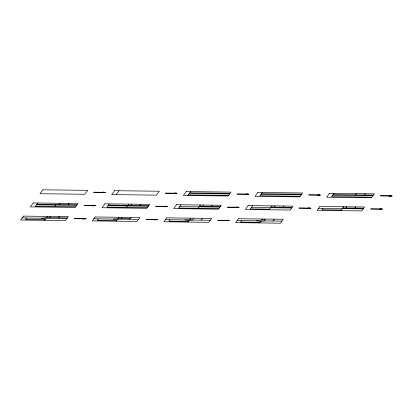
<?xml version="1.0" encoding="UTF-8"?>
<svg xmlns="http://www.w3.org/2000/svg" width="413" height="413" viewBox="0 0 413 413"><rect width="100%" height="100%" fill="white"/><g stroke="black" fill="none" stroke-linecap="round" stroke-linejoin="round"><path stroke-width="0.62" d="M26.644 218.012L25.58 219.453L44.991 219.69M37.686 203.015L35.265 206.304L75.574 206.794M44.537 220.305L45.595 218.869L50.525 218.307L66.947 218.508M22.163 217.961L41.568 218.198L46.504 217.636L47.412 216.402M54.671 206.541L55.729 205.101M49.488 217.672L50.396 216.438M59.173 204.523L60.076 203.289M58.445 217.78L59.353 216.546M68.13 204.631L69.033 203.397M98.299 218.89L97.241 220.325L116.647 220.563M109.342 203.893L106.921 207.181L147.229 207.672M116.151 194.647L119.027 190.744M116.192 221.182L117.251 219.742L122.186 219.179L138.608 219.38M93.818 218.833L113.229 219.071L118.159 218.508L119.068 217.279M126.332 207.414L127.39 205.979M127.844 205.359L128.748 204.13M121.143 218.544L122.052 217.315M130.828 205.4L131.737 204.167M129.651 219.272L131.009 217.424M139.785 205.509L140.694 204.275M169.955 219.762L168.896 221.203L188.307 221.44M181.002 204.765L178.581 208.054L218.885 208.544M187.807 195.525L190.682 191.617M187.853 222.055L188.911 220.619L193.842 220.057L210.263 220.258M165.479 219.711L184.885 219.948L189.82 219.386L190.723 218.152M197.987 208.291L200.408 205.003M193.712 218.188L192.804 219.422L189.82 219.386M202.484 206.273L203.392 205.039M201.307 220.15L202.669 218.296M211.441 206.381L212.349 205.153M241.615 220.64L240.557 222.08L259.963 222.313M252.658 205.643L250.237 208.932L269.643 209.169M262.338 192.494L259.916 195.783L300.225 196.273M259.509 222.932L260.567 221.492L265.502 220.929L281.924 221.131M262.384 219.029L261.475 220.263L256.545 220.821L237.134 220.583M269.188 209.783L272.064 205.881M264.459 220.299L265.368 219.066M274.144 207.15L275.053 205.917M272.962 221.022L274.325 219.174M283.101 207.259L284.01 206.025M322.956 208.369L321.892 209.804L341.303 210.041M333.998 193.372L331.577 196.655L371.886 197.151M340.849 210.656L343.724 206.753M345.8 208.023L346.708 206.789M355.485 194.874L356.388 193.64M354.757 208.131L355.665 206.903M364.442 194.982L365.345 193.754M102.429 192.819L105.718 192.448L103.038 191.999M174.09 193.697L177.378 193.32L174.694 192.876M92.749 205.968L96.038 205.597L93.353 205.147M245.745 194.569L249.034 194.198L246.349 193.749M164.405 206.846L167.693 206.469L165.014 206.025M83.07 219.117L86.358 218.745L83.674 218.296M317.406 195.447L320.695 195.07L318.01 194.626M236.066 207.718L239.354 207.347L236.67 206.898M154.725 219.995L158.014 219.618L155.329 219.174M389.061 196.32L392.35 195.948L389.665 195.499M307.721 208.596L311.01 208.219L308.325 207.775M226.381 220.867L229.669 220.496L226.99 220.046M379.382 209.468L382.67 209.097L379.986 208.648M189.774 192.85L230.082 193.346M261.434 193.728L301.738 194.218M333.09 194.6L373.398 195.096M93.854 192.2L105.047 192.334M165.51 193.072L176.707 193.212M237.165 193.95L248.363 194.084M308.826 194.822L320.023 194.962M380.481 195.7L391.679 195.834M189.319 193.47L229.628 193.96M260.98 194.342L301.284 194.833M332.635 195.22L372.944 195.71M93.699 192.401L104.897 192.541M165.36 193.279L176.558 193.413M237.016 194.151L248.213 194.291M308.676 195.029L319.868 195.168M380.332 195.907L391.529 196.041M188.261 194.905L228.57 195.401M36.778 204.249L77.086 204.74M108.433 205.127L148.742 205.617M199.5 206.237L220.397 206.49M271.155 207.114L292.058 207.367M342.816 207.987L363.714 208.245M84.169 205.349L95.367 205.483M155.83 206.221L167.022 206.361M227.486 207.099L238.683 207.233M299.141 207.971L310.339 208.111M370.802 208.849L381.999 208.983M36.323 204.863L76.632 205.359M107.979 205.741L148.288 206.232M179.64 206.614L219.948 207.109M251.295 207.491L291.604 207.982M318.475 208.312L363.259 208.859M84.02 205.55L95.217 205.689M155.675 206.428L166.873 206.562M227.336 207.3L238.533 207.44M298.991 208.178L310.189 208.312M370.652 209.055L381.844 209.19M261.625 220.057L264.614 220.093M46.504 217.636L67.402 217.888M118.159 218.508L130.105 218.658M74.49 218.492L85.687 218.632M146.145 219.37L157.343 219.509M217.806 220.248L228.998 220.382M74.34 218.699L85.532 218.838M145.995 219.577L157.193 219.711M217.651 220.449L228.848 220.588M256.545 220.821L260.567 221.492M184.885 219.948L188.911 220.619M113.229 219.071L117.251 219.742M41.568 218.198L45.595 218.869M23.526 216.113L20.65 220.015L65.435 220.563L68.31 216.66L23.526 216.113M33.205 202.964L30.33 206.867L75.12 207.414L77.99 203.511L33.205 202.964M42.89 189.815L40.015 193.718L84.799 194.265L87.675 190.362L42.89 189.815M95.181 216.985L92.306 220.888L137.095 221.435L139.966 217.532L95.181 216.985M104.866 203.836L101.99 207.739L146.775 208.286L149.651 204.383L104.866 203.836M114.546 190.687L111.67 194.59L156.455 195.137L159.33 191.234L114.546 190.687M166.842 217.863L163.966 221.766L208.751 222.313L211.626 218.41L166.842 217.863M176.521 204.714L173.646 208.617L218.431 209.164L221.306 205.261L176.521 204.714M186.201 191.565L183.331 195.468L228.115 196.015L230.991 192.112L186.201 191.565M238.497 218.735L235.622 222.638L280.406 223.185L283.282 219.282L238.497 218.735M248.177 205.586L245.307 209.489L290.091 210.036L292.967 206.133L248.177 205.586M257.862 192.437L254.986 196.34L299.771 196.887L302.646 192.985L257.862 192.437M319.838 206.464L316.962 210.367L361.747 210.914L364.622 207.011L319.838 206.464M329.517 193.315L326.642 197.218L371.432 197.765L374.302 193.862L329.517 193.315"/></g></svg>
